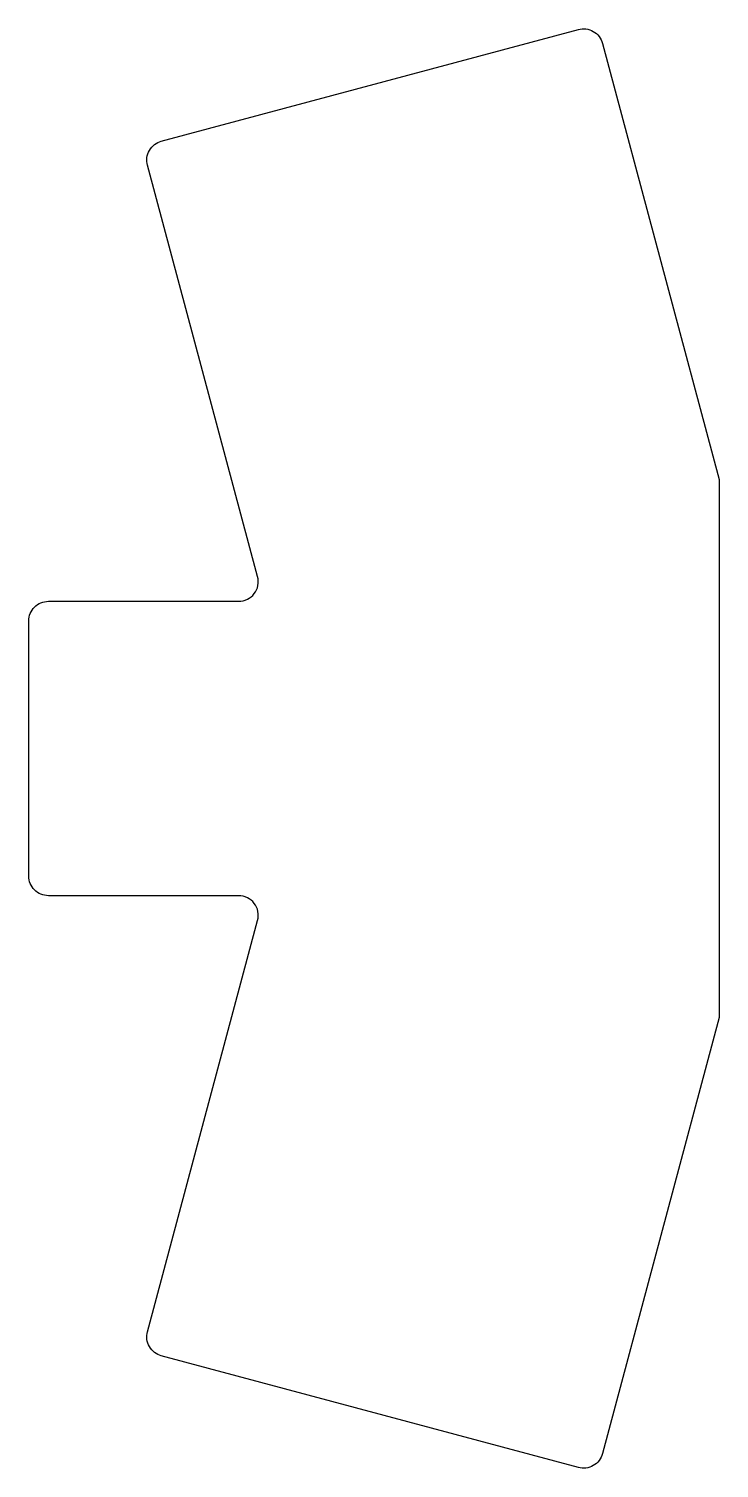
# Model space of a CAD drawing. Header units: millimetres. Extents: x -60 to 116, y -221 to 146.
import ezdxf

# ---------------------------------------------------------------- set-up
doc = ezdxf.new("R2010")
doc.units = ezdxf.units.MM
doc.layers.get('0').update_dxf_attribs({"linetype": 'CONTINUOUS'})

msp = doc.modelspace()

# ---------------------------------------------------------------- linework, layer by layer
msp.add_lwpolyline([(115.91, -106.06), (86.15, -217.14, -0.414214), (80.02, -220.68), (-26.23, -192.21, -0.414214), (-29.76, -186.08), (-1.69, -81.29, 0.493145), (-6.52, -75), (-55, -75, -0.414214), (-60, -70), (-60, -37.5), (-60, -5, -0.414214), (-55, 0), (-6.52, 0, 0.493145), (-1.69, 6.29), (-29.76, 111.08, -0.414214), (-26.23, 117.21), (80.02, 145.68, -0.414214), (86.15, 142.14), (115.91, 31.06), (115.91, -37.5)], format="xyb", close=True)

doc.saveas('drawing.dxf')
